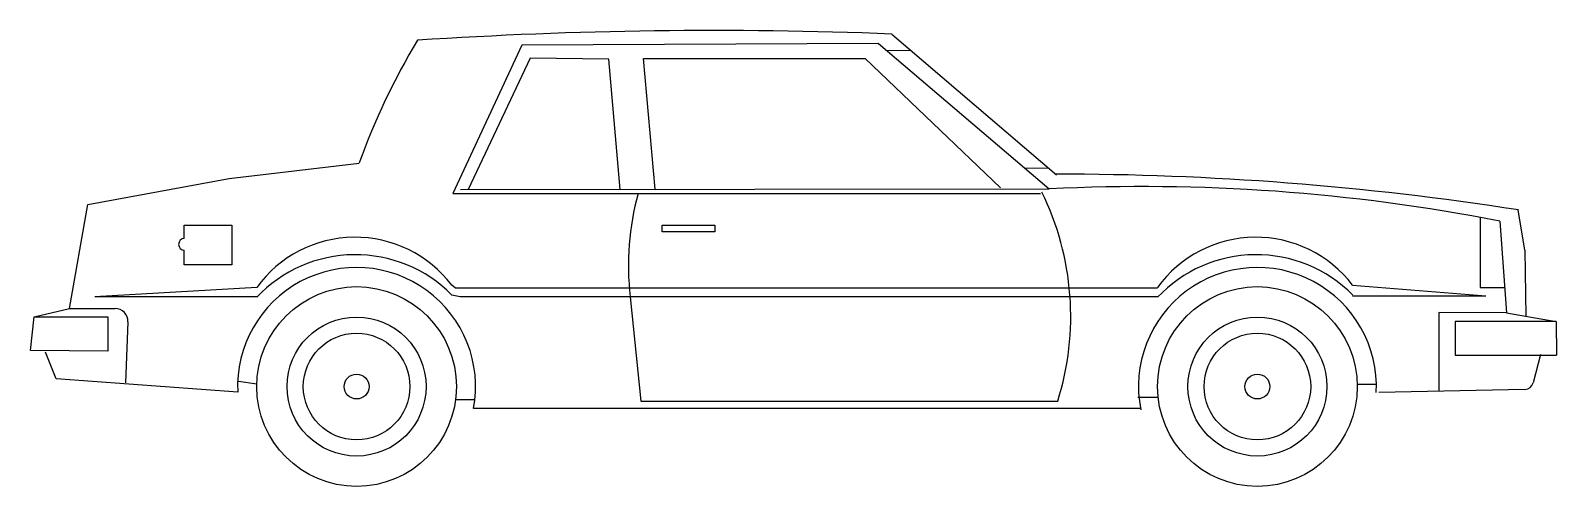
# Model space of a CAD drawing. Extents: x -0.62 to 3.42, y 0 to 1.21.
import ezdxf

# ---------------------------------------------------------------- set-up
doc = ezdxf.new("R2010")
doc.units = 0
doc.header["$LTSCALE"] = 1.2
doc.layers.get('0').update_dxf_attribs({"linetype": 'CONTINUOUS'})

msp = doc.modelspace()

# ---------------------------------------------------------------- linework, layer by layer
at = {"color": 0}
for p, q in [((0.681, 1.1732), (0.4983, 0.7804)), ((1.6258, 1.1776), (0.681, 1.1732)), ((1.6258, 1.1776), (2.0786, 0.792)), ((1.6616, 1.2024), (2.0975, 0.8293)), ((0.7031, 1.1381), (0.5387, 0.7907)), ((0.911, 1.1355), (0.7031, 1.1381)), ((0.9412, 0.7911), (0.911, 1.1355)), ((1.0037, 1.1375), (1.5908, 1.1374)), ((1.0341, 0.7912), (1.0037, 1.1375)), ((1.5908, 1.1374), (1.9494, 0.7949)), ((1.6465, 1.16), (1.7124, 1.1589)), ((-0.0949, 0.8199), (0.2496, 0.8608)), ((-0.4696, 0.7511), (-0.0949, 0.8199)), ((2.0116, 0.848), (2.0769, 0.8469)), ((0.4983, 0.7804), (2.0554, 0.7804)), ((0.5184, 0.7907), (2.0786, 0.792)), ((-0.5179, 0.4758), (-0.4696, 0.7511)), ((3.3385, 0.6296), (3.3215, 0.7365)), ((-0.2136, 0.6611), (-0.2136, 0.6962)), ((-0.2136, 0.6962), (-0.0873, 0.6962)), ((-0.0873, 0.6962), (-0.0873, 0.591)), ((1.0524, 0.6787), (1.0524, 0.6962)), ((1.0524, 0.6962), (1.1927, 0.6962)), ((1.1927, 0.6962), (1.1927, 0.6787)), ((3.2202, 0.7166), (3.2202, 0.531)), ((3.2722, 0.7067), (3.2904, 0.4637)), ((1.1927, 0.6787), (1.0524, 0.6787)), ((-0.2136, 0.591), (-0.2136, 0.6296)), ((3.3385, 0.6296), (3.3412, 0.4551)), ((-0.0873, 0.591), (-0.2136, 0.591)), ((-0.0216, 0.5314), (-0.4504, 0.5067)), ((0.5053, 0.5292), (0.4954, 0.5372)), ((2.3655, 0.5292), (0.5053, 0.5292)), ((2.8825, 0.5372), (3.2352, 0.5088)), ((3.2202, 0.531), (3.2854, 0.531)), ((-0.0216, 0.5067), (-0.4504, 0.5067)), ((0.5172, 0.5067), (0.4954, 0.5112)), ((2.3655, 0.5067), (0.5172, 0.5067)), ((0.9682, 0.5068), (0.9963, 0.2298)), ((2.8825, 0.5088), (3.2352, 0.5088)), ((-0.621, 0.3648), (-0.611, 0.4535)), ((-0.611, 0.4535), (-0.5179, 0.4758)), ((-0.611, 0.4535), (-0.4158, 0.4535)), ((-0.5179, 0.4758), (-0.3971, 0.4758)), ((-0.4158, 0.4535), (-0.4158, 0.3628)), ((3.1109, 0.4647), (3.111, 0.2564)), ((3.2904, 0.4637), (3.1109, 0.4647)), ((3.2904, 0.4637), (3.4218, 0.4414)), ((-0.3629, 0.4401), (-0.3696, 0.2787)), ((3.154, 0.4414), (3.154, 0.3523)), ((3.4218, 0.4414), (3.154, 0.4414)), ((3.4218, 0.4414), (3.4226, 0.3523)), ((-0.4158, 0.3628), (-0.621, 0.3648)), ((-0.5527, 0.2896), (-0.5816, 0.3598)), ((3.154, 0.3523), (3.4226, 0.3523)), ((3.3805, 0.3539), (3.3606, 0.2785)), ((-0.0719, 0.2541), (-0.5527, 0.2896)), ((-0.0214, 0.2754), (-0.0698, 0.2824)), ((2.9453, 0.2743), (2.894, 0.2743)), ((3.339, 0.2615), (2.9515, 0.2529)), ((0.5563, 0.2335), (0.5051, 0.2333)), ((2.3209, 0.2105), (0.5528, 0.2105)), ((0.9963, 0.2298), (2.101, 0.2298)), ((2.3683, 0.2397), (2.3135, 0.2397))]:
    msp.add_line(p, q, dxfattribs=at)
for centre, radius in [((0.243, 0.2689), 0.2645), ((2.6301, 0.2689), 0.2645), ((0.243, 0.2689), 0.1841), ((2.6301, 0.2689), 0.1841), ((0.243, 0.2689), 0.1412), ((2.6301, 0.2689), 0.1412), ((0.243, 0.2689), 0.0329), ((2.6301, 0.2689), 0.0329)]:
    msp.add_circle(centre, radius, dxfattribs=at)
for centre, radius, start, end in [((2.0273, 0.2147), 1.8915, 149.1066, 160.0239), ((1.1914, -10.8239), 12.0355, 87.76106, 93.75033), ((2.0999, -7.0844), 7.9157, 81.12213, 90.03458), ((1.668, 0.5906), 0.7048, 164.3781, 186.8244), ((1.3883, 0.4543), 0.7471, 342.5124, 26.1741), ((2.3286, -4.1041), 4.9025, 78.9022, 92.9232), ((-0.2127, 0.6454), 0.0158, 93.1798, 266.8202), ((0.239, 0.3422), 0.3221, 37.2472, 144.0331), ((2.6261, 0.3422), 0.3221, 37.2472, 144.0331), ((0.2397, 0.2587), 0.3594, 44.637, 136.6433), ((2.6268, 0.2587), 0.3594, 44.637, 136.6433), ((0.243, 0.2689), 0.3153, 349.3215, 182.6942), ((2.6301, 0.2689), 0.3153, 357.1514, 191.2337), ((-0.3971, 0.4415), 0.0343, 357.6312, 90), ((3.3385, 0.2844), 0.0229, 271.2776, 345.206)]:
    msp.add_arc(centre, radius, start, end, dxfattribs=at)

doc.saveas('drawing.dxf')
